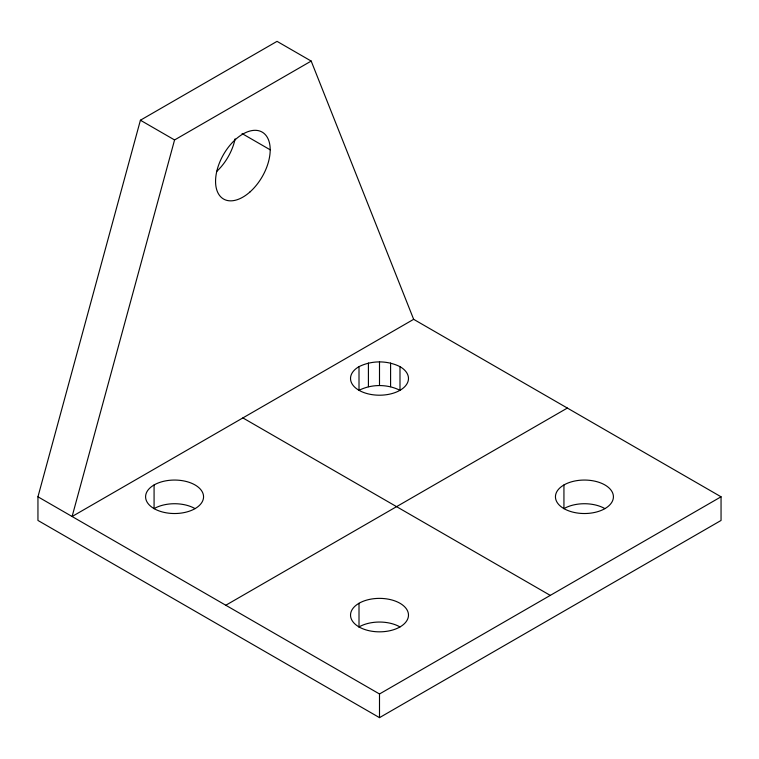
<?xml version="1.0" encoding="UTF-8"?>
<svg xmlns="http://www.w3.org/2000/svg" width="759" height="759" viewBox="0 0 759 759"><rect width="100%" height="100%" fill="white"/><g stroke="black" fill="none" stroke-linecap="round" stroke-linejoin="round"><path stroke-width="1.14" d="M37.95 496.794L140.415 120.226L277.035 41.356L311.19 61.071L413.655 319.321L721.05 496.794L721.05 520.456L379.5 717.644L37.95 520.456L37.95 496.794L379.5 693.982L721.05 496.794M311.19 61.071L174.57 139.95L72.105 516.509L413.655 319.321M225.803 605.246L567.352 408.057M359.007 366.644C371.749 360.316 387.251 360.316 399.993 366.644A28.984 16.736 0 0 1 399.993 390.306A28.984 16.736 0 0 1 359.007 390.306L359.007 366.644A28.984 16.736 0 0 0 359.007 390.306C371.749 383.978 387.251 383.978 399.993 390.306L399.993 366.644M242.074 133.575L270.204 149.817M140.415 120.226L174.57 139.95M242.88 417.915L550.275 595.388M563.937 484.963L563.937 508.625A28.984 16.736 0 0 1 604.923 508.625M390.591 363.02L390.591 386.682M379.5 361.749L379.5 385.411M379.5 693.982L379.5 717.644M368.409 363.02L368.409 386.682M359.007 603.272L359.007 626.943A28.984 16.736 0 0 1 399.993 626.943M154.077 484.963L154.077 508.625A28.984 16.736 0 0 1 195.063 508.625M235.119 138.802A38.643 22.315 -60 0 1 216.552 171.572M563.937 508.625A28.984 16.736 0 0 0 612.428 501.12A28.984 16.736 0 0 0 576.925 480.627A28.984 16.736 0 0 0 563.937 508.625M359.007 626.934A28.984 16.736 0 0 0 407.498 619.439A28.984 16.736 0 0 0 371.995 598.946A28.984 16.736 0 0 0 359.007 626.934M154.077 508.625A28.984 16.736 0 0 0 202.568 501.12A28.984 16.736 0 0 0 167.065 480.627A28.984 16.736 0 0 0 154.077 508.625M249.948 191.98A38.643 22.315 -60 0 0 262.197 132.123A38.643 22.315 -60 0 0 216.486 172.663A38.643 22.315 -60 0 0 249.948 191.98"/></g></svg>
